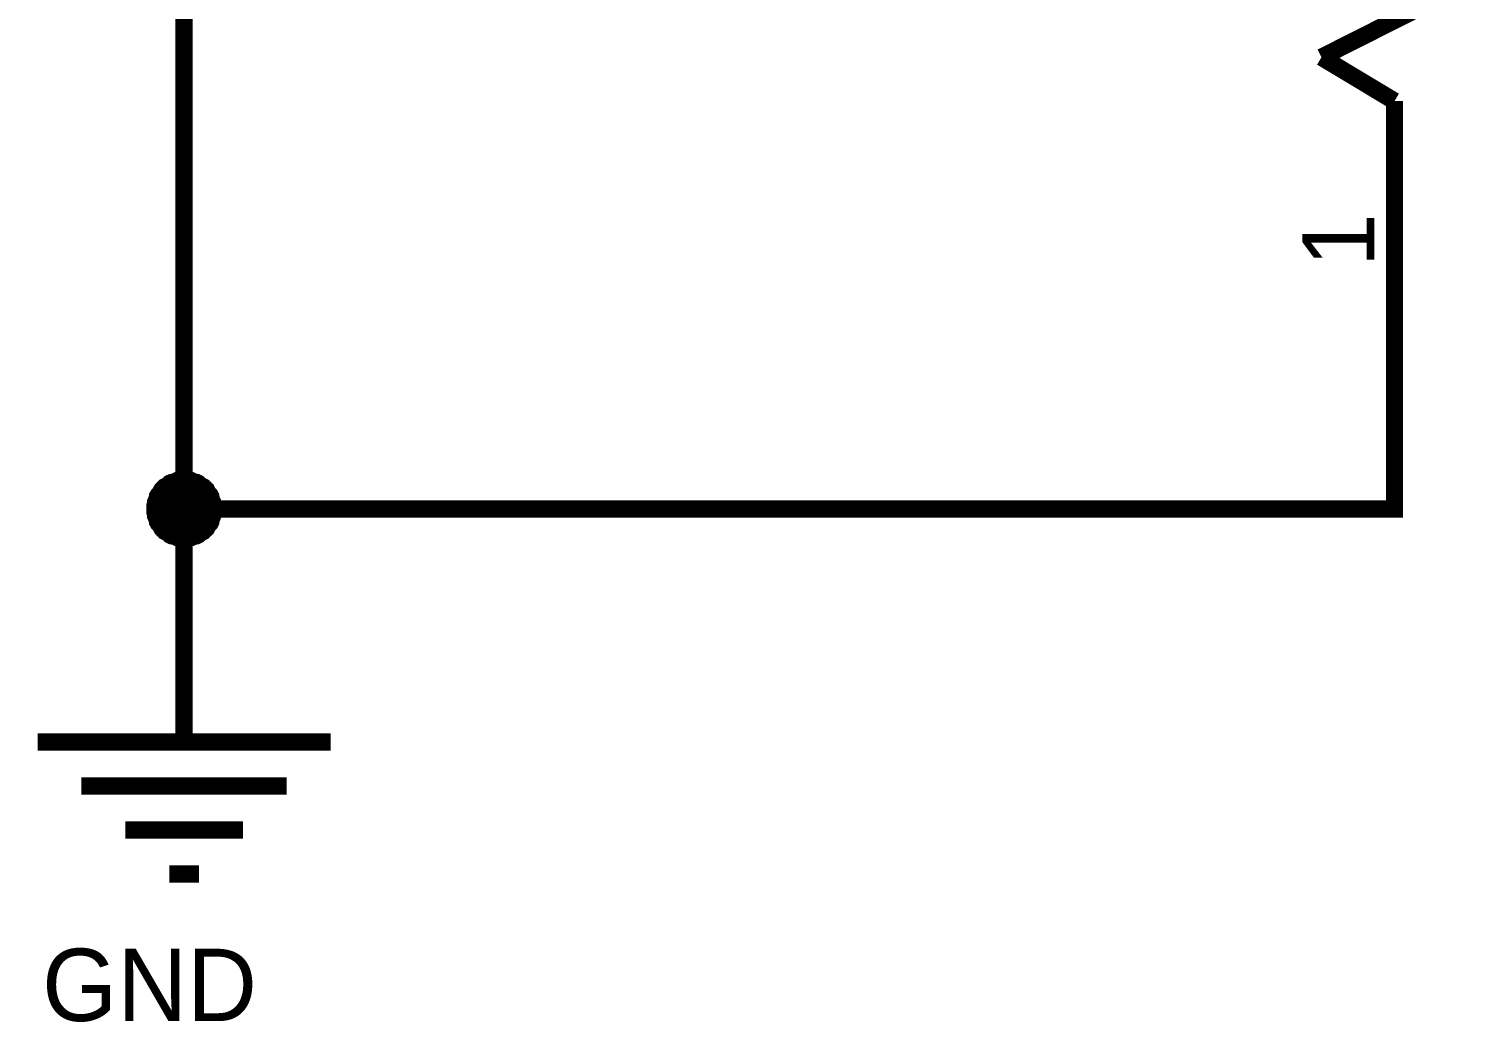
# Model space of a CAD drawing. Header units: millimetres. Extents: x 0 to 800, y 0 to 567.
# Drawn here: x 54.07 to 79.17, y 497.41 to 514.64 of the extents above; entities that cross this region are included whole.
import ezdxf

# ---------------------------------------------------------------- set-up
doc = ezdxf.new("R2010")
doc.units = ezdxf.units.MM
doc.layers.add('Sheet', color=255, linetype='Continuous')

msp = doc.modelspace()

# ---------------------------------------------------------------- linework, layer by layer
at = {"layer": 'Sheet'}
for points, const_width in [([(56.76, 504.812), (56.76, 506.313), (56.76, 518.464), (56.827, 518.464)], 0.3), ([(76.493, 514.152), (79.024, 515.429)], 0.3), ([(77.759, 513.391), (76.493, 514.152)], 0.3), ([(77.759, 513.391), (77.759, 508.318)], 0.3), ([(77.759, 513.391), (77.759, 512.629)], 0.3), ([(77.759, 508.318), (77.759, 506.313), (56.76, 506.313)], 0.3), ([(56.256, 506.313), (56.256, 506.335), (56.256, 506.369), (56.267, 506.391), (56.267, 506.414), (56.267, 506.436), (56.278, 506.459), (56.289, 506.492), (56.3, 506.514), (56.3, 506.537), (56.312, 506.559), (56.323, 506.57), (56.345, 506.593), (56.356, 506.615), (56.368, 506.638), (56.39, 506.649), (56.401, 506.671), (56.424, 506.682), (56.435, 506.705), (56.457, 506.716), (56.48, 506.727), (56.502, 506.75), (56.513, 506.761), (56.536, 506.772), (56.558, 506.772), (56.58, 506.783), (56.614, 506.794), (56.636, 506.806), (56.659, 506.806), (56.681, 506.806), (56.704, 506.817), (56.737, 506.817), (56.76, 506.817)], 0.3), ([(56.256, 506.313), (56.256, 506.335), (56.256, 506.369), (56.267, 506.391), (56.267, 506.414), (56.267, 506.436), (56.278, 506.459), (56.289, 506.492), (56.3, 506.514), (56.3, 506.537), (56.312, 506.559), (56.323, 506.57), (56.345, 506.593), (56.356, 506.615), (56.368, 506.638), (56.39, 506.649), (56.401, 506.671), (56.424, 506.682), (56.435, 506.705), (56.457, 506.716), (56.48, 506.727), (56.502, 506.75), (56.513, 506.761), (56.536, 506.772), (56.558, 506.772), (56.58, 506.783), (56.614, 506.794), (56.636, 506.806), (56.659, 506.806), (56.681, 506.806), (56.704, 506.817), (56.737, 506.817), (56.76, 506.817)], 0.3), ([(56.256, 506.313), (56.256, 506.335), (56.256, 506.369), (56.267, 506.391), (56.267, 506.414), (56.267, 506.436), (56.278, 506.459), (56.289, 506.492), (56.3, 506.514), (56.3, 506.537), (56.312, 506.559), (56.323, 506.57), (56.345, 506.593), (56.356, 506.615), (56.368, 506.638), (56.39, 506.649), (56.401, 506.671), (56.424, 506.682), (56.435, 506.705), (56.457, 506.716), (56.48, 506.727), (56.502, 506.75), (56.513, 506.761), (56.536, 506.772), (56.558, 506.772), (56.58, 506.783), (56.614, 506.794), (56.636, 506.806), (56.659, 506.806), (56.681, 506.806), (56.704, 506.817), (56.737, 506.817), (56.76, 506.817)], 0.3), ([(56.256, 506.313), (56.256, 506.335), (56.256, 506.369), (56.267, 506.391), (56.267, 506.414), (56.267, 506.436), (56.278, 506.459), (56.289, 506.492), (56.3, 506.514), (56.3, 506.537), (56.312, 506.559), (56.323, 506.57), (56.345, 506.593), (56.356, 506.615), (56.368, 506.638), (56.39, 506.649), (56.401, 506.671), (56.424, 506.682), (56.435, 506.705), (56.457, 506.716), (56.48, 506.727), (56.502, 506.75), (56.513, 506.761), (56.536, 506.772), (56.558, 506.772), (56.58, 506.783), (56.614, 506.794), (56.636, 506.806), (56.659, 506.806), (56.681, 506.806), (56.704, 506.817), (56.737, 506.817), (56.76, 506.817)], 0.3), ([(56.76, 506.817), (56.76, 506.817)], 0.3), ([(56.76, 506.817), (56.782, 506.817), (56.816, 506.817), (56.838, 506.806), (56.86, 506.806), (56.883, 506.806), (56.905, 506.794), (56.939, 506.783), (56.961, 506.772), (56.984, 506.772), (57.006, 506.761), (57.017, 506.75), (57.04, 506.727), (57.062, 506.716), (57.084, 506.705), (57.096, 506.682), (57.118, 506.671), (57.129, 506.649), (57.152, 506.638), (57.163, 506.615), (57.174, 506.593), (57.196, 506.57), (57.208, 506.559), (57.219, 506.537), (57.219, 506.514), (57.23, 506.492), (57.241, 506.459), (57.252, 506.436), (57.252, 506.414), (57.252, 506.391), (57.264, 506.369), (57.264, 506.335), (57.264, 506.313)], 0.3), ([(56.76, 506.817), (56.76, 506.817)], 0.3), ([(56.76, 506.817), (56.782, 506.817), (56.816, 506.817), (56.838, 506.806), (56.86, 506.806), (56.883, 506.806), (56.905, 506.794), (56.939, 506.783), (56.961, 506.772), (56.984, 506.772), (57.006, 506.761), (57.017, 506.75), (57.04, 506.727), (57.062, 506.716), (57.084, 506.705), (57.096, 506.682), (57.118, 506.671), (57.129, 506.649), (57.152, 506.638), (57.163, 506.615), (57.174, 506.593), (57.196, 506.57), (57.208, 506.559), (57.219, 506.537), (57.219, 506.514), (57.23, 506.492), (57.241, 506.459), (57.252, 506.436), (57.252, 506.414), (57.252, 506.391), (57.264, 506.369), (57.264, 506.335), (57.264, 506.313)], 0.3), ([(56.76, 506.817), (56.76, 506.817)], 0.3), ([(56.76, 506.817), (56.782, 506.817), (56.816, 506.817), (56.838, 506.806), (56.86, 506.806), (56.883, 506.806), (56.905, 506.794), (56.939, 506.783), (56.961, 506.772), (56.984, 506.772), (57.006, 506.761), (57.017, 506.75), (57.04, 506.727), (57.062, 506.716), (57.084, 506.705), (57.096, 506.682), (57.118, 506.671), (57.129, 506.649), (57.152, 506.638), (57.163, 506.615), (57.174, 506.593), (57.196, 506.57), (57.208, 506.559), (57.219, 506.537), (57.219, 506.514), (57.23, 506.492), (57.241, 506.459), (57.252, 506.436), (57.252, 506.414), (57.252, 506.391), (57.264, 506.369), (57.264, 506.335), (57.264, 506.313)], 0.3), ([(56.76, 506.817), (56.76, 506.817)], 0.3), ([(56.76, 506.817), (56.782, 506.817), (56.816, 506.817), (56.838, 506.806), (56.86, 506.806), (56.883, 506.806), (56.905, 506.794), (56.939, 506.783), (56.961, 506.772), (56.984, 506.772), (57.006, 506.761), (57.017, 506.75), (57.04, 506.727), (57.062, 506.716), (57.084, 506.705), (57.096, 506.682), (57.118, 506.671), (57.129, 506.649), (57.152, 506.638), (57.163, 506.615), (57.174, 506.593), (57.196, 506.57), (57.208, 506.559), (57.219, 506.537), (57.219, 506.514), (57.23, 506.492), (57.241, 506.459), (57.252, 506.436), (57.252, 506.414), (57.252, 506.391), (57.264, 506.369), (57.264, 506.335), (57.264, 506.313)], 0.3), ([(56.256, 506.313), (56.256, 506.335), (56.256, 506.369), (56.267, 506.391), (56.267, 506.414), (56.267, 506.436), (56.278, 506.459), (56.289, 506.492), (56.3, 506.514), (56.3, 506.537), (56.312, 506.559), (56.323, 506.57), (56.345, 506.593), (56.356, 506.615), (56.368, 506.638), (56.39, 506.649), (56.401, 506.671), (56.424, 506.682), (56.435, 506.705), (56.457, 506.716), (56.48, 506.727), (56.502, 506.75), (56.513, 506.761), (56.536, 506.772), (56.558, 506.772), (56.58, 506.783), (56.614, 506.794), (56.636, 506.806), (56.659, 506.806), (56.681, 506.806), (56.704, 506.817), (56.737, 506.817), (56.76, 506.817)], 0.0991), ([(56.256, 506.313), (56.256, 506.335), (56.256, 506.369), (56.267, 506.391), (56.267, 506.414), (56.267, 506.436), (56.278, 506.459), (56.289, 506.492), (56.3, 506.514), (56.3, 506.537), (56.312, 506.559), (56.323, 506.57), (56.345, 506.593), (56.356, 506.615), (56.368, 506.638), (56.39, 506.649), (56.401, 506.671), (56.424, 506.682), (56.435, 506.705), (56.457, 506.716), (56.48, 506.727), (56.502, 506.75), (56.513, 506.761), (56.536, 506.772), (56.558, 506.772), (56.58, 506.783), (56.614, 506.794), (56.636, 506.806), (56.659, 506.806), (56.681, 506.806), (56.704, 506.817), (56.737, 506.817), (56.76, 506.817)], 0.0991), ([(56.256, 506.313), (56.256, 506.335), (56.256, 506.369), (56.267, 506.391), (56.267, 506.414), (56.267, 506.436), (56.278, 506.459), (56.289, 506.492), (56.3, 506.514), (56.3, 506.537), (56.312, 506.559), (56.323, 506.57), (56.345, 506.593), (56.356, 506.615), (56.368, 506.638), (56.39, 506.649), (56.401, 506.671), (56.424, 506.682), (56.435, 506.705), (56.457, 506.716), (56.48, 506.727), (56.502, 506.75), (56.513, 506.761), (56.536, 506.772), (56.558, 506.772), (56.58, 506.783), (56.614, 506.794), (56.636, 506.806), (56.659, 506.806), (56.681, 506.806), (56.704, 506.817), (56.737, 506.817), (56.76, 506.817)], 0.0991), ([(56.256, 506.313), (56.256, 506.335), (56.256, 506.369), (56.267, 506.391), (56.267, 506.414), (56.267, 506.436), (56.278, 506.459), (56.289, 506.492), (56.3, 506.514), (56.3, 506.537), (56.312, 506.559), (56.323, 506.57), (56.345, 506.593), (56.356, 506.615), (56.368, 506.638), (56.39, 506.649), (56.401, 506.671), (56.424, 506.682), (56.435, 506.705), (56.457, 506.716), (56.48, 506.727), (56.502, 506.75), (56.513, 506.761), (56.536, 506.772), (56.558, 506.772), (56.58, 506.783), (56.614, 506.794), (56.636, 506.806), (56.659, 506.806), (56.681, 506.806), (56.704, 506.817), (56.737, 506.817), (56.76, 506.817)], 0.0991), ([(56.76, 506.817), (56.76, 506.817)], 0.0991), ([(56.76, 506.817), (56.782, 506.817), (56.816, 506.817), (56.838, 506.806), (56.86, 506.806), (56.883, 506.806), (56.905, 506.794), (56.939, 506.783), (56.961, 506.772), (56.984, 506.772), (57.006, 506.761), (57.017, 506.75), (57.04, 506.727), (57.062, 506.716), (57.084, 506.705), (57.096, 506.682), (57.118, 506.671), (57.129, 506.649), (57.152, 506.638), (57.163, 506.615), (57.174, 506.593), (57.196, 506.57), (57.208, 506.559), (57.219, 506.537), (57.219, 506.514), (57.23, 506.492), (57.241, 506.459), (57.252, 506.436), (57.252, 506.414), (57.252, 506.391), (57.264, 506.369), (57.264, 506.335), (57.264, 506.313)], 0.0991), ([(56.76, 506.817), (56.76, 506.817)], 0.0991), ([(56.76, 506.817), (56.782, 506.817), (56.816, 506.817), (56.838, 506.806), (56.86, 506.806), (56.883, 506.806), (56.905, 506.794), (56.939, 506.783), (56.961, 506.772), (56.984, 506.772), (57.006, 506.761), (57.017, 506.75), (57.04, 506.727), (57.062, 506.716), (57.084, 506.705), (57.096, 506.682), (57.118, 506.671), (57.129, 506.649), (57.152, 506.638), (57.163, 506.615), (57.174, 506.593), (57.196, 506.57), (57.208, 506.559), (57.219, 506.537), (57.219, 506.514), (57.23, 506.492), (57.241, 506.459), (57.252, 506.436), (57.252, 506.414), (57.252, 506.391), (57.264, 506.369), (57.264, 506.335), (57.264, 506.313)], 0.0991), ([(56.76, 506.817), (56.76, 506.817)], 0.0991), ([(56.76, 506.817), (56.782, 506.817), (56.816, 506.817), (56.838, 506.806), (56.86, 506.806), (56.883, 506.806), (56.905, 506.794), (56.939, 506.783), (56.961, 506.772), (56.984, 506.772), (57.006, 506.761), (57.017, 506.75), (57.04, 506.727), (57.062, 506.716), (57.084, 506.705), (57.096, 506.682), (57.118, 506.671), (57.129, 506.649), (57.152, 506.638), (57.163, 506.615), (57.174, 506.593), (57.196, 506.57), (57.208, 506.559), (57.219, 506.537), (57.219, 506.514), (57.23, 506.492), (57.241, 506.459), (57.252, 506.436), (57.252, 506.414), (57.252, 506.391), (57.264, 506.369), (57.264, 506.335), (57.264, 506.313)], 0.0991), ([(56.76, 506.817), (56.76, 506.817)], 0.0991), ([(56.76, 506.817), (56.782, 506.817), (56.816, 506.817), (56.838, 506.806), (56.86, 506.806), (56.883, 506.806), (56.905, 506.794), (56.939, 506.783), (56.961, 506.772), (56.984, 506.772), (57.006, 506.761), (57.017, 506.75), (57.04, 506.727), (57.062, 506.716), (57.084, 506.705), (57.096, 506.682), (57.118, 506.671), (57.129, 506.649), (57.152, 506.638), (57.163, 506.615), (57.174, 506.593), (57.196, 506.57), (57.208, 506.559), (57.219, 506.537), (57.219, 506.514), (57.23, 506.492), (57.241, 506.459), (57.252, 506.436), (57.252, 506.414), (57.252, 506.391), (57.264, 506.369), (57.264, 506.335), (57.264, 506.313)], 0.0991), ([(56.76, 505.809), (56.737, 505.809), (56.704, 505.809), (56.681, 505.82), (56.659, 505.82), (56.636, 505.82), (56.614, 505.831), (56.58, 505.843), (56.558, 505.854), (56.536, 505.854), (56.513, 505.865), (56.502, 505.876), (56.48, 505.899), (56.457, 505.91), (56.435, 505.921), (56.424, 505.943), (56.401, 505.955), (56.39, 505.977), (56.368, 505.988), (56.356, 506.011), (56.345, 506.033), (56.323, 506.055), (56.312, 506.067), (56.3, 506.089), (56.3, 506.111), (56.289, 506.134), (56.278, 506.167), (56.267, 506.19), (56.267, 506.212), (56.267, 506.235), (56.256, 506.257), (56.256, 506.291), (56.256, 506.313)], 0.3), ([(56.256, 506.313), (56.256, 506.313)], 0.3), ([(56.76, 505.809), (56.737, 505.809), (56.704, 505.809), (56.681, 505.82), (56.659, 505.82), (56.636, 505.82), (56.614, 505.831), (56.58, 505.843), (56.558, 505.854), (56.536, 505.854), (56.513, 505.865), (56.502, 505.876), (56.48, 505.899), (56.457, 505.91), (56.435, 505.921), (56.424, 505.943), (56.401, 505.955), (56.39, 505.977), (56.368, 505.988), (56.356, 506.011), (56.345, 506.033), (56.323, 506.055), (56.312, 506.067), (56.3, 506.089), (56.3, 506.111), (56.289, 506.134), (56.278, 506.167), (56.267, 506.19), (56.267, 506.212), (56.267, 506.235), (56.256, 506.257), (56.256, 506.291), (56.256, 506.313)], 0.3), ([(56.256, 506.313), (56.256, 506.313)], 0.3), ([(56.76, 505.809), (56.737, 505.809), (56.704, 505.809), (56.681, 505.82), (56.659, 505.82), (56.636, 505.82), (56.614, 505.831), (56.58, 505.843), (56.558, 505.854), (56.536, 505.854), (56.513, 505.865), (56.502, 505.876), (56.48, 505.899), (56.457, 505.91), (56.435, 505.921), (56.424, 505.943), (56.401, 505.955), (56.39, 505.977), (56.368, 505.988), (56.356, 506.011), (56.345, 506.033), (56.323, 506.055), (56.312, 506.067), (56.3, 506.089), (56.3, 506.111), (56.289, 506.134), (56.278, 506.167), (56.267, 506.19), (56.267, 506.212), (56.267, 506.235), (56.256, 506.257), (56.256, 506.291), (56.256, 506.313)], 0.3), ([(56.256, 506.313), (56.256, 506.313)], 0.3), ([(56.76, 505.809), (56.737, 505.809), (56.704, 505.809), (56.681, 505.82), (56.659, 505.82), (56.636, 505.82), (56.614, 505.831), (56.58, 505.843), (56.558, 505.854), (56.536, 505.854), (56.513, 505.865), (56.502, 505.876), (56.48, 505.899), (56.457, 505.91), (56.435, 505.921), (56.424, 505.943), (56.401, 505.955), (56.39, 505.977), (56.368, 505.988), (56.356, 506.011), (56.345, 506.033), (56.323, 506.055), (56.312, 506.067), (56.3, 506.089), (56.3, 506.111), (56.289, 506.134), (56.278, 506.167), (56.267, 506.19), (56.267, 506.212), (56.267, 506.235), (56.256, 506.257), (56.256, 506.291), (56.256, 506.313)], 0.3), ([(56.256, 506.313), (56.256, 506.313)], 0.3), ([(57.264, 506.313), (57.264, 506.291), (57.264, 506.257), (57.252, 506.235), (57.252, 506.212), (57.252, 506.19), (57.241, 506.167), (57.23, 506.134), (57.219, 506.111), (57.219, 506.089), (57.208, 506.067), (57.196, 506.055), (57.174, 506.033), (57.163, 506.011), (57.152, 505.988), (57.129, 505.977), (57.118, 505.955), (57.096, 505.943), (57.084, 505.921), (57.062, 505.91), (57.04, 505.899), (57.017, 505.876), (57.006, 505.865), (56.984, 505.854), (56.961, 505.854), (56.939, 505.843), (56.905, 505.831), (56.883, 505.82), (56.86, 505.82), (56.838, 505.82), (56.816, 505.809), (56.782, 505.809), (56.76, 505.809)], 0.3), ([(57.264, 506.313), (57.264, 506.291), (57.264, 506.257), (57.252, 506.235), (57.252, 506.212), (57.252, 506.19), (57.241, 506.167), (57.23, 506.134), (57.219, 506.111), (57.219, 506.089), (57.208, 506.067), (57.196, 506.055), (57.174, 506.033), (57.163, 506.011), (57.152, 505.988), (57.129, 505.977), (57.118, 505.955), (57.096, 505.943), (57.084, 505.921), (57.062, 505.91), (57.04, 505.899), (57.017, 505.876), (57.006, 505.865), (56.984, 505.854), (56.961, 505.854), (56.939, 505.843), (56.905, 505.831), (56.883, 505.82), (56.86, 505.82), (56.838, 505.82), (56.816, 505.809), (56.782, 505.809), (56.76, 505.809)], 0.3), ([(57.264, 506.313), (57.264, 506.291), (57.264, 506.257), (57.252, 506.235), (57.252, 506.212), (57.252, 506.19), (57.241, 506.167), (57.23, 506.134), (57.219, 506.111), (57.219, 506.089), (57.208, 506.067), (57.196, 506.055), (57.174, 506.033), (57.163, 506.011), (57.152, 505.988), (57.129, 505.977), (57.118, 505.955), (57.096, 505.943), (57.084, 505.921), (57.062, 505.91), (57.04, 505.899), (57.017, 505.876), (57.006, 505.865), (56.984, 505.854), (56.961, 505.854), (56.939, 505.843), (56.905, 505.831), (56.883, 505.82), (56.86, 505.82), (56.838, 505.82), (56.816, 505.809), (56.782, 505.809), (56.76, 505.809)], 0.3), ([(57.264, 506.313), (57.264, 506.291), (57.264, 506.257), (57.252, 506.235), (57.252, 506.212), (57.252, 506.19), (57.241, 506.167), (57.23, 506.134), (57.219, 506.111), (57.219, 506.089), (57.208, 506.067), (57.196, 506.055), (57.174, 506.033), (57.163, 506.011), (57.152, 505.988), (57.129, 505.977), (57.118, 505.955), (57.096, 505.943), (57.084, 505.921), (57.062, 505.91), (57.04, 505.899), (57.017, 505.876), (57.006, 505.865), (56.984, 505.854), (56.961, 505.854), (56.939, 505.843), (56.905, 505.831), (56.883, 505.82), (56.86, 505.82), (56.838, 505.82), (56.816, 505.809), (56.782, 505.809), (56.76, 505.809)], 0.3), ([(57.264, 506.313), (57.264, 506.313), (57.264, 506.313), (57.264, 506.313), (57.264, 506.313), (57.264, 506.313), (57.264, 506.313), (57.264, 506.313), (57.264, 506.313), (57.264, 506.313), (57.264, 506.313), (57.264, 506.313), (57.264, 506.313), (57.264, 506.313), (57.264, 506.313), (57.264, 506.313), (57.264, 506.313), (57.264, 506.313), (57.264, 506.313), (57.264, 506.313), (57.264, 506.313), (57.264, 506.313), (57.264, 506.313), (57.264, 506.313), (57.264, 506.313), (57.264, 506.313), (57.264, 506.313), (57.264, 506.313), (57.264, 506.313), (57.264, 506.313), (57.264, 506.313), (57.264, 506.313), (57.264, 506.313)], 0.3), ([(57.264, 506.313), (57.264, 506.313)], 0.3), ([(57.264, 506.313), (57.264, 506.313), (57.264, 506.313), (57.264, 506.313), (57.264, 506.313), (57.264, 506.313), (57.264, 506.313), (57.264, 506.313), (57.264, 506.313), (57.264, 506.313), (57.264, 506.313), (57.264, 506.313), (57.264, 506.313), (57.264, 506.313), (57.264, 506.313), (57.264, 506.313), (57.264, 506.313), (57.264, 506.313), (57.264, 506.313), (57.264, 506.313), (57.264, 506.313), (57.264, 506.313), (57.264, 506.313), (57.264, 506.313), (57.264, 506.313), (57.264, 506.313), (57.264, 506.313), (57.264, 506.313), (57.264, 506.313), (57.264, 506.313), (57.264, 506.313), (57.264, 506.313), (57.264, 506.313)], 0.3), ([(57.264, 506.313), (57.264, 506.313)], 0.3), ([(57.264, 506.313), (57.264, 506.313), (57.264, 506.313), (57.264, 506.313), (57.264, 506.313), (57.264, 506.313), (57.264, 506.313), (57.264, 506.313), (57.264, 506.313), (57.264, 506.313), (57.264, 506.313), (57.264, 506.313), (57.264, 506.313), (57.264, 506.313), (57.264, 506.313), (57.264, 506.313), (57.264, 506.313), (57.264, 506.313), (57.264, 506.313), (57.264, 506.313), (57.264, 506.313), (57.264, 506.313), (57.264, 506.313), (57.264, 506.313), (57.264, 506.313), (57.264, 506.313), (57.264, 506.313), (57.264, 506.313), (57.264, 506.313), (57.264, 506.313), (57.264, 506.313), (57.264, 506.313), (57.264, 506.313)], 0.3), ([(57.264, 506.313), (57.264, 506.313)], 0.3), ([(57.264, 506.313), (57.264, 506.313), (57.264, 506.313), (57.264, 506.313), (57.264, 506.313), (57.264, 506.313), (57.264, 506.313), (57.264, 506.313), (57.264, 506.313), (57.264, 506.313), (57.264, 506.313), (57.264, 506.313), (57.264, 506.313), (57.264, 506.313), (57.264, 506.313), (57.264, 506.313), (57.264, 506.313), (57.264, 506.313), (57.264, 506.313), (57.264, 506.313), (57.264, 506.313), (57.264, 506.313), (57.264, 506.313), (57.264, 506.313), (57.264, 506.313), (57.264, 506.313), (57.264, 506.313), (57.264, 506.313), (57.264, 506.313), (57.264, 506.313), (57.264, 506.313), (57.264, 506.313), (57.264, 506.313)], 0.3), ([(57.264, 506.313), (57.264, 506.313)], 0.3), ([(56.76, 505.809), (56.737, 505.809), (56.704, 505.809), (56.681, 505.82), (56.659, 505.82), (56.636, 505.82), (56.614, 505.831), (56.58, 505.843), (56.558, 505.854), (56.536, 505.854), (56.513, 505.865), (56.502, 505.876), (56.48, 505.899), (56.457, 505.91), (56.435, 505.921), (56.424, 505.943), (56.401, 505.955), (56.39, 505.977), (56.368, 505.988), (56.356, 506.011), (56.345, 506.033), (56.323, 506.055), (56.312, 506.067), (56.3, 506.089), (56.3, 506.111), (56.289, 506.134), (56.278, 506.167), (56.267, 506.19), (56.267, 506.212), (56.267, 506.235), (56.256, 506.257), (56.256, 506.291), (56.256, 506.313)], 0.0991), ([(56.256, 506.313), (56.256, 506.313)], 0.0991), ([(56.76, 505.809), (56.737, 505.809), (56.704, 505.809), (56.681, 505.82), (56.659, 505.82), (56.636, 505.82), (56.614, 505.831), (56.58, 505.843), (56.558, 505.854), (56.536, 505.854), (56.513, 505.865), (56.502, 505.876), (56.48, 505.899), (56.457, 505.91), (56.435, 505.921), (56.424, 505.943), (56.401, 505.955), (56.39, 505.977), (56.368, 505.988), (56.356, 506.011), (56.345, 506.033), (56.323, 506.055), (56.312, 506.067), (56.3, 506.089), (56.3, 506.111), (56.289, 506.134), (56.278, 506.167), (56.267, 506.19), (56.267, 506.212), (56.267, 506.235), (56.256, 506.257), (56.256, 506.291), (56.256, 506.313)], 0.0991), ([(56.256, 506.313), (56.256, 506.313)], 0.0991), ([(56.76, 505.809), (56.737, 505.809), (56.704, 505.809), (56.681, 505.82), (56.659, 505.82), (56.636, 505.82), (56.614, 505.831), (56.58, 505.843), (56.558, 505.854), (56.536, 505.854), (56.513, 505.865), (56.502, 505.876), (56.48, 505.899), (56.457, 505.91), (56.435, 505.921), (56.424, 505.943), (56.401, 505.955), (56.39, 505.977), (56.368, 505.988), (56.356, 506.011), (56.345, 506.033), (56.323, 506.055), (56.312, 506.067), (56.3, 506.089), (56.3, 506.111), (56.289, 506.134), (56.278, 506.167), (56.267, 506.19), (56.267, 506.212), (56.267, 506.235), (56.256, 506.257), (56.256, 506.291), (56.256, 506.313)], 0.0991), ([(56.256, 506.313), (56.256, 506.313)], 0.0991), ([(56.76, 505.809), (56.737, 505.809), (56.704, 505.809), (56.681, 505.82), (56.659, 505.82), (56.636, 505.82), (56.614, 505.831), (56.58, 505.843), (56.558, 505.854), (56.536, 505.854), (56.513, 505.865), (56.502, 505.876), (56.48, 505.899), (56.457, 505.91), (56.435, 505.921), (56.424, 505.943), (56.401, 505.955), (56.39, 505.977), (56.368, 505.988), (56.356, 506.011), (56.345, 506.033), (56.323, 506.055), (56.312, 506.067), (56.3, 506.089), (56.3, 506.111), (56.289, 506.134), (56.278, 506.167), (56.267, 506.19), (56.267, 506.212), (56.267, 506.235), (56.256, 506.257), (56.256, 506.291), (56.256, 506.313)], 0.0991), ([(56.256, 506.313), (56.256, 506.313)], 0.0991), ([(57.264, 506.313), (57.264, 506.291), (57.264, 506.257), (57.252, 506.235), (57.252, 506.212), (57.252, 506.19), (57.241, 506.167), (57.23, 506.134), (57.219, 506.111), (57.219, 506.089), (57.208, 506.067), (57.196, 506.055), (57.174, 506.033), (57.163, 506.011), (57.152, 505.988), (57.129, 505.977), (57.118, 505.955), (57.096, 505.943), (57.084, 505.921), (57.062, 505.91), (57.04, 505.899), (57.017, 505.876), (57.006, 505.865), (56.984, 505.854), (56.961, 505.854), (56.939, 505.843), (56.905, 505.831), (56.883, 505.82), (56.86, 505.82), (56.838, 505.82), (56.816, 505.809), (56.782, 505.809), (56.76, 505.809)], 0.0991), ([(57.264, 506.313), (57.264, 506.291), (57.264, 506.257), (57.252, 506.235), (57.252, 506.212), (57.252, 506.19), (57.241, 506.167), (57.23, 506.134), (57.219, 506.111), (57.219, 506.089), (57.208, 506.067), (57.196, 506.055), (57.174, 506.033), (57.163, 506.011), (57.152, 505.988), (57.129, 505.977), (57.118, 505.955), (57.096, 505.943), (57.084, 505.921), (57.062, 505.91), (57.04, 505.899), (57.017, 505.876), (57.006, 505.865), (56.984, 505.854), (56.961, 505.854), (56.939, 505.843), (56.905, 505.831), (56.883, 505.82), (56.86, 505.82), (56.838, 505.82), (56.816, 505.809), (56.782, 505.809), (56.76, 505.809)], 0.0991), ([(57.264, 506.313), (57.264, 506.291), (57.264, 506.257), (57.252, 506.235), (57.252, 506.212), (57.252, 506.19), (57.241, 506.167), (57.23, 506.134), (57.219, 506.111), (57.219, 506.089), (57.208, 506.067), (57.196, 506.055), (57.174, 506.033), (57.163, 506.011), (57.152, 505.988), (57.129, 505.977), (57.118, 505.955), (57.096, 505.943), (57.084, 505.921), (57.062, 505.91), (57.04, 505.899), (57.017, 505.876), (57.006, 505.865), (56.984, 505.854), (56.961, 505.854), (56.939, 505.843), (56.905, 505.831), (56.883, 505.82), (56.86, 505.82), (56.838, 505.82), (56.816, 505.809), (56.782, 505.809), (56.76, 505.809)], 0.0991), ([(57.264, 506.313), (57.264, 506.291), (57.264, 506.257), (57.252, 506.235), (57.252, 506.212), (57.252, 506.19), (57.241, 506.167), (57.23, 506.134), (57.219, 506.111), (57.219, 506.089), (57.208, 506.067), (57.196, 506.055), (57.174, 506.033), (57.163, 506.011), (57.152, 505.988), (57.129, 505.977), (57.118, 505.955), (57.096, 505.943), (57.084, 505.921), (57.062, 505.91), (57.04, 505.899), (57.017, 505.876), (57.006, 505.865), (56.984, 505.854), (56.961, 505.854), (56.939, 505.843), (56.905, 505.831), (56.883, 505.82), (56.86, 505.82), (56.838, 505.82), (56.816, 505.809), (56.782, 505.809), (56.76, 505.809)], 0.0991), ([(57.264, 506.313), (57.264, 506.313), (57.264, 506.313), (57.264, 506.313), (57.264, 506.313), (57.264, 506.313), (57.264, 506.313), (57.264, 506.313), (57.264, 506.313), (57.264, 506.313), (57.264, 506.313), (57.264, 506.313), (57.264, 506.313), (57.264, 506.313), (57.264, 506.313), (57.264, 506.313), (57.264, 506.313), (57.264, 506.313), (57.264, 506.313), (57.264, 506.313), (57.264, 506.313), (57.264, 506.313), (57.264, 506.313), (57.264, 506.313), (57.264, 506.313), (57.264, 506.313), (57.264, 506.313), (57.264, 506.313), (57.264, 506.313), (57.264, 506.313), (57.264, 506.313), (57.264, 506.313), (57.264, 506.313)], 0.0991), ([(57.264, 506.313), (57.264, 506.313)], 0.0991), ([(57.264, 506.313), (57.264, 506.313), (57.264, 506.313), (57.264, 506.313), (57.264, 506.313), (57.264, 506.313), (57.264, 506.313), (57.264, 506.313), (57.264, 506.313), (57.264, 506.313), (57.264, 506.313), (57.264, 506.313), (57.264, 506.313), (57.264, 506.313), (57.264, 506.313), (57.264, 506.313), (57.264, 506.313), (57.264, 506.313), (57.264, 506.313), (57.264, 506.313), (57.264, 506.313), (57.264, 506.313), (57.264, 506.313), (57.264, 506.313), (57.264, 506.313), (57.264, 506.313), (57.264, 506.313), (57.264, 506.313), (57.264, 506.313), (57.264, 506.313), (57.264, 506.313), (57.264, 506.313), (57.264, 506.313)], 0.0991), ([(57.264, 506.313), (57.264, 506.313)], 0.0991), ([(57.264, 506.313), (57.264, 506.313), (57.264, 506.313), (57.264, 506.313), (57.264, 506.313), (57.264, 506.313), (57.264, 506.313), (57.264, 506.313), (57.264, 506.313), (57.264, 506.313), (57.264, 506.313), (57.264, 506.313), (57.264, 506.313), (57.264, 506.313), (57.264, 506.313), (57.264, 506.313), (57.264, 506.313), (57.264, 506.313), (57.264, 506.313), (57.264, 506.313), (57.264, 506.313), (57.264, 506.313), (57.264, 506.313), (57.264, 506.313), (57.264, 506.313), (57.264, 506.313), (57.264, 506.313), (57.264, 506.313), (57.264, 506.313), (57.264, 506.313), (57.264, 506.313), (57.264, 506.313), (57.264, 506.313)], 0.0991), ([(57.264, 506.313), (57.264, 506.313)], 0.0991), ([(57.264, 506.313), (57.264, 506.313), (57.264, 506.313), (57.264, 506.313), (57.264, 506.313), (57.264, 506.313), (57.264, 506.313), (57.264, 506.313), (57.264, 506.313), (57.264, 506.313), (57.264, 506.313), (57.264, 506.313), (57.264, 506.313), (57.264, 506.313), (57.264, 506.313), (57.264, 506.313), (57.264, 506.313), (57.264, 506.313), (57.264, 506.313), (57.264, 506.313), (57.264, 506.313), (57.264, 506.313), (57.264, 506.313), (57.264, 506.313), (57.264, 506.313), (57.264, 506.313), (57.264, 506.313), (57.264, 506.313), (57.264, 506.313), (57.264, 506.313), (57.264, 506.313), (57.264, 506.313), (57.264, 506.313)], 0.0991), ([(57.264, 506.313), (57.264, 506.313)], 0.0991), ([(56.76, 504.812), (56.76, 502.27)], 0.3), ([(54.217, 502.27), (59.302, 502.27)], 0.3), ([(54.979, 501.508), (58.54, 501.508)], 0.3), ([(55.74, 500.747), (57.779, 500.747)], 0.3), ([(56.502, 499.985), (57.017, 499.985)], 0.3)]:
    msp.add_lwpolyline(points, dxfattribs=dict(at, const_width=const_width))
at = {"layer": 'Sheet', "const_width": 0.508}
msp.add_lwpolyline([(56.5, 506.324, 1), (57.008, 506.324, 1)], format="xyb", close=True, dxfattribs=at)

# ---------------------------------------------------------------- texts
at = {"layer": 'Sheet'}
msp.add_text('1', height=1.254, rotation=90, dxfattribs=at).set_placement((77.412, 510.513))
msp.add_text('GND', height=1.2543, dxfattribs=at).set_placement((54.296, 497.432))

doc.saveas('drawing.dxf')
